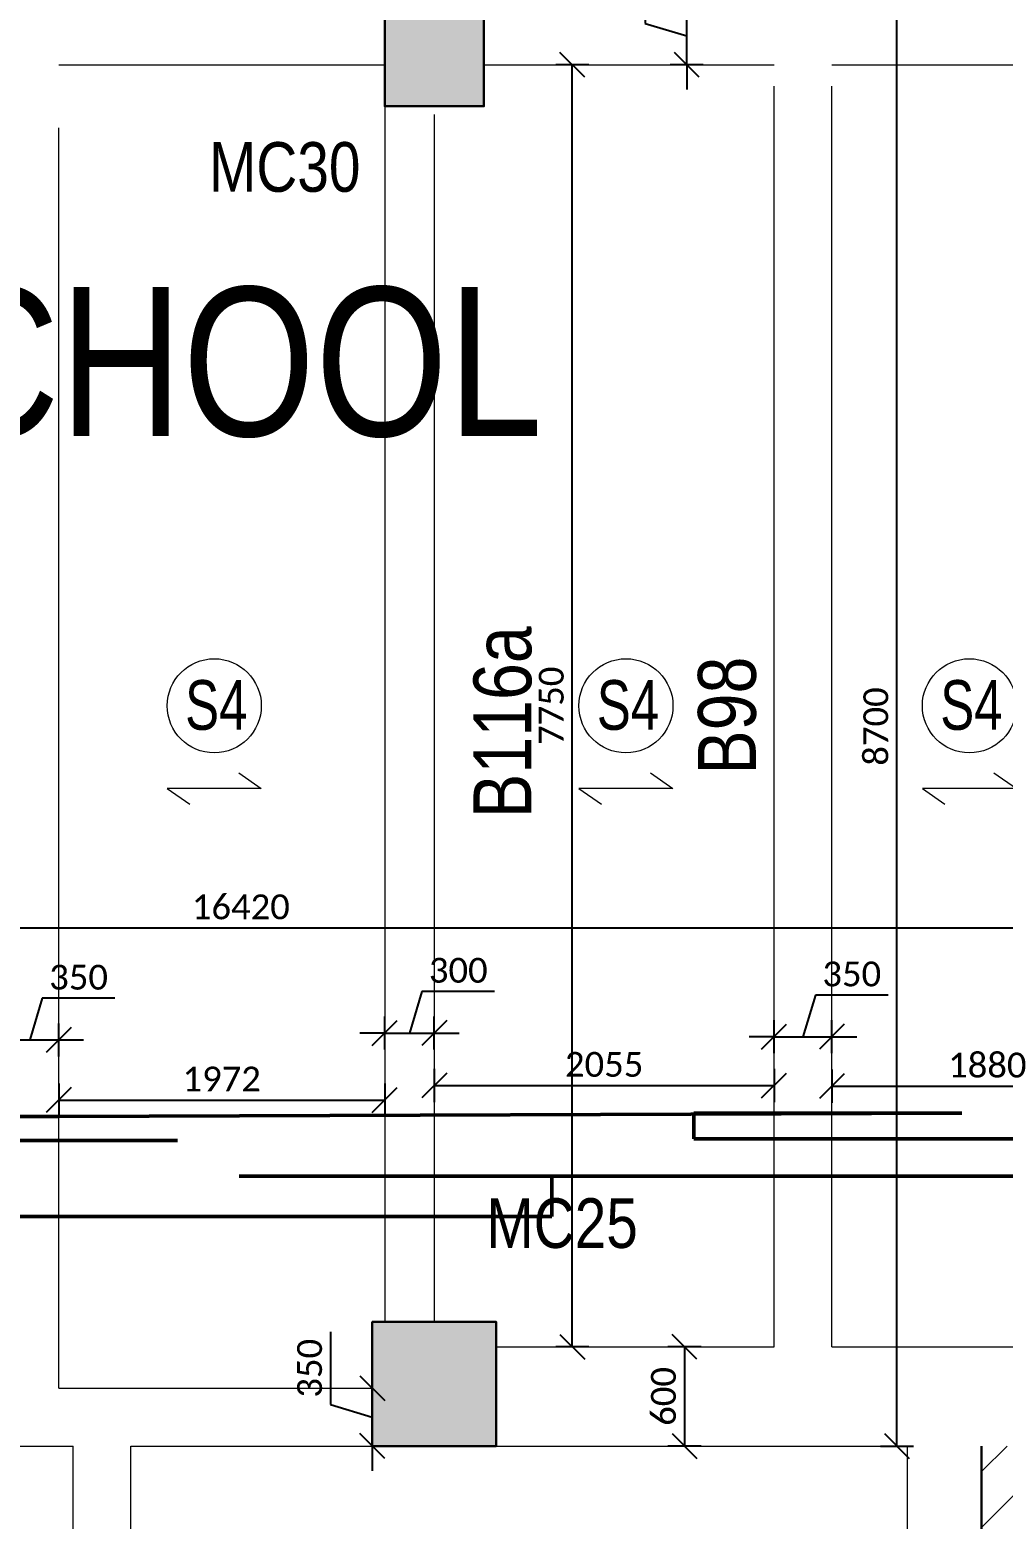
# Model space of a CAD drawing. Header units: millimetres. Extents: x 1112055 to 3390982, y -148532 to 766891.
# Drawn here: x 2824881 to 2830769, y -57649 to -48644 of the extents above; entities that cross this region are included whole.
import ezdxf
from ezdxf.enums import TextEntityAlignment as Align

# ---------------------------------------------------------------- set-up
doc = ezdxf.new("R2010")
doc.units = ezdxf.units.MM
doc.header["$PDMODE"] = 35
doc.header["$PDSIZE"] = -25
doc.linetypes.add('DASHED2', pattern=[0.375, 0.25, -0.125])
doc.linetypes.add('Hidden', pattern=[9.525, 6.35, -3.175])
for name, color, linetype, lineweight in [('B BEAM', 148, 'Continuous', 13), ('B COL. NO.', 3, 'Continuous', 20), ('B FINAL COLUMN', 1, 'Continuous', 30), ('B SLAB NO', 56, 'Continuous', 9), ('B-BEAM NO', 215, 'Continuous', 18), ('g-sol250', 250, 'Continuous', 5)]:
    doc.layers.add(name, color=color, linetype=linetype, lineweight=lineweight)
doc.layers.add('B-COL HT', color=7, linetype='Continuous', lineweight=0, true_color=0x4e4f45)
doc.styles.add('Cali', font='calibri.ttf')
doc.styles.add('SWINC', font='swissc.ttf')
doc.styles.add('SWISS', font='swisscl.ttf')
doc.dimstyles.new('LEVEL DIM', dxfattribs={"dimtxt": 150, "dimasz": 150, "dimexe": 100, "dimexo": 100, "dimgap": 50, "dimtad": 1, "dimdec": 0, "dimzin": 0, "dimdsep": 46, "dimtxsty": 'Cali', "dimblk": 'OBLIQUE', "dimcen": 0, "dimclrd": 256, "dimclre": 256, "dimclrt": 3, "dimadec": 0, "dimazin": 0, "dimtfac": 1, "dimtdec": 0, "dimtofl": 0, "dimtmove": 1, "dimatfit": 0, "dimfxl": 100, "dimfxlon": 1, "dimtolj": 1, "dimtzin": 0, "dimlwd": -1, "dimlwe": -1, "dimarcsym": 0})

# ---------------------------------------------------------------- blocks, each defined once
blk = doc.blocks.new('_Oblique')
at = {"color": 0, "linetype": 'ByBlock', "lineweight": -2}
blk.add_line((-0.5, -0.5), (0.5, 0.5), dxfattribs=at)
blk = doc.blocks.new('*D6378')
at = {"linetype": 'ByBlock', "transparency": 16777216}
for p, q in [((2830026.2, -48506.1), (2830226.2, -48506.1)), ((2830126.2, -57206.1), (2830126.2, -48506.1)), ((2830026.2, -57206.1), (2830226.2, -57206.1))]:
    blk.add_line(p, q, dxfattribs=at)
at = {"layer": 'Defpoints', "color": 0, "lineweight": 40, "transparency": 16777216}
for p in [(2827703.1, -48506.1), (2830126.2, -48506.1), (2827703.1, -57206.1)]:
    blk.add_point(p, dxfattribs=at)
at = {"transparency": 16777216, "xscale": 150, "yscale": 150, "zscale": 150}
for p, rotation in [((2830126.2, -48506.1), 90), ((2830126.2, -57206.1), 270)]:
    blk.add_blockref('_Oblique', p, dxfattribs=dict(at, rotation=rotation))
at = {"color": 3, "lineweight": 50, "transparency": 16777216, "insert": (2829999.4, -52856.1), "char_height": 150, "attachment_point": 5, "rotation": 90, "style": 'Cali'}
blk.add_mtext('\\A1;8700', dxfattribs=at)
blk = doc.blocks.new('*D6379')
at = {"linetype": 'ByBlock', "transparency": 16777216}
for p, q in [((2826701.3, -56516.3), (2826701.3, -56955.5)), ((2826953.1, -56856.1), (2826953.1, -56706.1)), ((2826853.1, -56856.1), (2826853.1, -56856.1)), ((2826953.1, -56856.1), (2826953.1, -57206.1)), ((2826701.3, -56955.5), (2826953.1, -57031.1)), ((2826853.1, -57206.1), (2826853.1, -57206.1)), ((2826953.1, -57206.1), (2826953.1, -57356.1))]:
    blk.add_line(p, q, dxfattribs=at)
at = {"layer": 'Defpoints', "color": 0, "lineweight": 40, "transparency": 16777216}
for p in [(2826953.1, -56856.1), (2826953.1, -57206.1), (2826953.1, -57206.1)]:
    blk.add_point(p, dxfattribs=at)
at = {"transparency": 16777216, "xscale": 150, "yscale": 150, "zscale": 150}
for p, rotation in [((2826953.1, -56856.1), 270), ((2826953.1, -57206.1), 90)]:
    blk.add_blockref('_Oblique', p, dxfattribs=dict(at, rotation=rotation))
at = {"color": 3, "lineweight": 50, "transparency": 16777216, "insert": (2826574.5, -56735.9), "char_height": 150, "attachment_point": 5, "rotation": 90, "style": 'Cali'}
blk.add_mtext('\\A1;350', dxfattribs=at)
blk = doc.blocks.new('*D6380')
at = {"linetype": 'ByBlock', "transparency": 16777216}
for p, q in [((2828941.6, -56606.1), (2828741.6, -56606.1)), ((2828841.6, -56606.1), (2828841.6, -57206.1)), ((2828941.6, -57206.1), (2828741.6, -57206.1))]:
    blk.add_line(p, q, dxfattribs=at)
at = {"layer": 'Defpoints', "color": 0, "lineweight": 40, "transparency": 16777216}
for p in [(2829383.2, -56606.1), (2828841.6, -57206.1), (2829383.2, -57206.1)]:
    blk.add_point(p, dxfattribs=at)
at = {"transparency": 16777216, "xscale": 150, "yscale": 150, "zscale": 150}
for p, rotation in [((2828841.6, -56606.1), 90), ((2828841.6, -57206.1), 270)]:
    blk.add_blockref('_Oblique', p, dxfattribs=dict(at, rotation=rotation))
at = {"color": 3, "lineweight": 50, "transparency": 16777216, "insert": (2828714.8, -56906.1), "char_height": 150, "attachment_point": 5, "rotation": 90, "style": 'Cali'}
blk.add_mtext('\\A1;600', dxfattribs=at)
blk = doc.blocks.new('*D6381')
at = {"linetype": 'ByBlock', "transparency": 16777216}
for p, q in [((2828603.5, -48166.3), (2828603.5, -48605.5)), ((2828855.3, -48506.1), (2828855.3, -48356.1)), ((2828955.3, -48506.1), (2828755.3, -48506.1)), ((2828855.3, -48856.1), (2828855.3, -48506.1)), ((2828603.5, -48605.5), (2828855.3, -48681.1)), ((2828955.3, -48856.1), (2828755.3, -48856.1)), ((2828855.3, -48856.1), (2828855.3, -49006.1))]:
    blk.add_line(p, q, dxfattribs=at)
at = {"layer": 'Defpoints', "color": 0, "lineweight": 40, "transparency": 16777216}
for p in [(2828855.3, -48506.1), (2829383.2, -48506.1), (2829383.2, -48856.1)]:
    blk.add_point(p, dxfattribs=at)
at = {"transparency": 16777216, "xscale": 150, "yscale": 150, "zscale": 150}
for p, rotation in [((2828855.3, -48506.1), 270), ((2828855.3, -48856.1), 90)]:
    blk.add_blockref('_Oblique', p, dxfattribs=dict(at, rotation=rotation))
at = {"color": 3, "lineweight": 50, "transparency": 16777216, "insert": (2828476.6, -48385.9), "char_height": 150, "attachment_point": 5, "rotation": 90, "style": 'Cali'}
blk.add_mtext('\\A1;350', dxfattribs=at)
blk = doc.blocks.new('*D6429')
at = {"linetype": 'ByBlock', "transparency": 16777216}
for p, q in [((2831305.1, -56606.1), (2831505.1, -56606.1)), ((2831405.1, -70556.1), (2831405.1, -56606.1)), ((2831305.1, -70556.1), (2831505.1, -70556.1))]:
    blk.add_line(p, q, dxfattribs=at)
at = {"layer": 'Defpoints', "color": 0, "lineweight": 40, "transparency": 16777216}
for p in [(2830638.1, -56606.1), (2831405.1, -56606.1), (2830638.1, -70556.1)]:
    blk.add_point(p, dxfattribs=at)
at = {"transparency": 16777216, "xscale": 150, "yscale": 150, "zscale": 150}
for p, rotation in [((2831405.1, -56606.1), 90), ((2831405.1, -70556.1), 270)]:
    blk.add_blockref('_Oblique', p, dxfattribs=dict(at, rotation=rotation))
at = {"color": 3, "lineweight": 50, "transparency": 16777216, "insert": (2831278.2, -63581.1), "char_height": 150, "attachment_point": 5, "rotation": 90, "style": 'Cali'}
blk.add_mtext('\\A1;13950', dxfattribs=at)
blk = doc.blocks.new('*D6438')
at = {"linetype": 'ByBlock', "transparency": 16777216}
for p, q in [((2831743.8, -57206.2), (2831943.8, -57206.2)), ((2831843.8, -69806.1), (2831843.8, -57206.2)), ((2831743.8, -69806.1), (2831943.8, -69806.1))]:
    blk.add_line(p, q, dxfattribs=at)
at = {"layer": 'Defpoints', "color": 0, "lineweight": 40, "transparency": 16777216}
for p in [(2830638.1, -57206.2), (2831843.8, -57206.2), (2830638.1, -69806.1)]:
    blk.add_point(p, dxfattribs=at)
at = {"transparency": 16777216, "xscale": 150, "yscale": 150, "zscale": 150}
for p, rotation in [((2831843.8, -57206.2), 90), ((2831843.8, -69806.1), 270)]:
    blk.add_blockref('_Oblique', p, dxfattribs=dict(at, rotation=rotation))
at = {"color": 3, "lineweight": 50, "transparency": 16777216, "insert": (2831717, -63506.1), "char_height": 150, "attachment_point": 5, "rotation": 90, "style": 'Cali'}
blk.add_mtext('\\A1;12600', dxfattribs=at)
blk = doc.blocks.new('*D6528')
at = {"linetype": 'ByBlock', "transparency": 16777216}
for p, q in [((2817948.1, -54174.1), (2817948.1, -53974.1)), ((2834368.1, -54174.1), (2834368.1, -53974.1)), ((2817948.1, -54074.1), (2834368.1, -54074.1))]:
    blk.add_line(p, q, dxfattribs=at)
at = {"layer": 'Defpoints', "color": 0, "lineweight": 40, "transparency": 16777216}
for p in [(2834368.1, -54074.1), (2817948.1, -56856.1), (2834368.1, -56856.1)]:
    blk.add_point(p, dxfattribs=at)
at = {"transparency": 16777216, "xscale": 150, "yscale": 150, "zscale": 150, "rotation": 180}
blk.add_blockref('_Oblique', (2817948.1, -54074.1), dxfattribs=at)
at = {"transparency": 16777216, "xscale": 150, "yscale": 150, "zscale": 150}
blk.add_blockref('_Oblique', (2834368.1, -54074.1), dxfattribs=at)
at = {"color": 3, "lineweight": 50, "transparency": 16777216, "insert": (2826158.1, -53947.3), "char_height": 150, "attachment_point": 5, "style": 'Cali'}
blk.add_mtext('\\A1;16420', dxfattribs=at)
blk = doc.blocks.new('*D6534')
at = {"linetype": 'ByBlock', "transparency": 16777216}
for p, q in [((2824957, -54499.4), (2824881.5, -54751.3)), ((2825396.3, -54499.4), (2824957, -54499.4)), ((2824706.5, -54851.3), (2824706.5, -54651.3)), ((2825056.5, -54851.3), (2825056.5, -54651.3)), ((2824706.5, -54751.3), (2824556.5, -54751.3)), ((2824706.5, -54751.3), (2825056.5, -54751.3)), ((2825056.5, -54751.3), (2825206.5, -54751.3))]:
    blk.add_line(p, q, dxfattribs=at)
at = {"layer": 'Defpoints', "color": 0, "lineweight": 40, "transparency": 16777216}
for p in [(2825056.5, -54751.3), (2824706.5, -55176.1), (2825056.5, -55176.1)]:
    blk.add_point(p, dxfattribs=at)
at = {"transparency": 16777216, "xscale": 150, "yscale": 150, "zscale": 150}
blk.add_blockref('_Oblique', (2824706.5, -54751.3), dxfattribs=at)
at = {"transparency": 16777216, "xscale": 150, "yscale": 150, "zscale": 150, "rotation": 180}
blk.add_blockref('_Oblique', (2825056.5, -54751.3), dxfattribs=at)
at = {"color": 3, "lineweight": 50, "transparency": 16777216, "insert": (2825176.7, -54372.6), "char_height": 150, "attachment_point": 5, "style": 'Cali'}
blk.add_mtext('\\A1;350', dxfattribs=at)
blk = doc.blocks.new('*D6535')
at = {"linetype": 'ByBlock', "transparency": 16777216}
for p, q in [((2825056.5, -55014.3), (2825056.5, -55214.3)), ((2827028.2, -55014.3), (2827028.2, -55214.3)), ((2825056.5, -55114.3), (2827028.2, -55114.3))]:
    blk.add_line(p, q, dxfattribs=at)
at = {"layer": 'Defpoints', "color": 0, "lineweight": 40, "transparency": 16777216}
for p in [(2825056.5, -54751.3), (2827028.2, -54751.3), (2827028.2, -55114.3)]:
    blk.add_point(p, dxfattribs=at)
at = {"transparency": 16777216, "xscale": 150, "yscale": 150, "zscale": 150, "rotation": 180}
blk.add_blockref('_Oblique', (2825056.5, -55114.3), dxfattribs=at)
at = {"transparency": 16777216, "xscale": 150, "yscale": 150, "zscale": 150}
blk.add_blockref('_Oblique', (2827028.2, -55114.3), dxfattribs=at)
at = {"color": 3, "lineweight": 50, "transparency": 16777216, "insert": (2826042.3, -54987.5), "char_height": 150, "attachment_point": 5, "style": 'Cali'}
blk.add_mtext('\\A1;1972', dxfattribs=at)
blk = doc.blocks.new('*D6536')
at = {"linetype": 'ByBlock', "transparency": 16777216}
for p, q in [((2827253.7, -54457.6), (2827178.2, -54709.5)), ((2827692.9, -54457.6), (2827253.7, -54457.6)), ((2827028.2, -54809.5), (2827028.2, -54609.5)), ((2827328.2, -54809.5), (2827328.2, -54609.5)), ((2827028.2, -54709.5), (2826878.2, -54709.5)), ((2827028.2, -54709.5), (2827328.2, -54709.5)), ((2827328.2, -54709.5), (2827478.2, -54709.5))]:
    blk.add_line(p, q, dxfattribs=at)
at = {"layer": 'Defpoints', "color": 0, "lineweight": 40, "transparency": 16777216}
for p in [(2827328.2, -54709.5), (2827028.2, -55114.3), (2827328.2, -55114.3)]:
    blk.add_point(p, dxfattribs=at)
at = {"transparency": 16777216, "xscale": 150, "yscale": 150, "zscale": 150}
blk.add_blockref('_Oblique', (2827028.2, -54709.5), dxfattribs=at)
at = {"transparency": 16777216, "xscale": 150, "yscale": 150, "zscale": 150, "rotation": 180}
blk.add_blockref('_Oblique', (2827328.2, -54709.5), dxfattribs=at)
at = {"color": 3, "lineweight": 50, "transparency": 16777216, "insert": (2827473.3, -54330.8), "char_height": 150, "attachment_point": 5, "style": 'Cali'}
blk.add_mtext('\\A1;300', dxfattribs=at)
blk = doc.blocks.new('*D6537')
at = {"linetype": 'ByBlock', "transparency": 16777216}
for p, q in [((2827328.2, -54926.4), (2827328.2, -55126.4)), ((2829383.2, -54926.4), (2829383.2, -55126.4)), ((2827328.2, -55026.4), (2829383.2, -55026.4))]:
    blk.add_line(p, q, dxfattribs=at)
at = {"layer": 'Defpoints', "color": 0, "lineweight": 40, "transparency": 16777216}
for p in [(2827328.2, -54709.5), (2829383.2, -54709.5), (2829383.2, -55026.4)]:
    blk.add_point(p, dxfattribs=at)
at = {"transparency": 16777216, "xscale": 150, "yscale": 150, "zscale": 150, "rotation": 180}
blk.add_blockref('_Oblique', (2827328.2, -55026.4), dxfattribs=at)
at = {"transparency": 16777216, "xscale": 150, "yscale": 150, "zscale": 150}
blk.add_blockref('_Oblique', (2829383.2, -55026.4), dxfattribs=at)
at = {"color": 3, "lineweight": 50, "transparency": 16777216, "insert": (2828355.7, -54899.6), "char_height": 150, "attachment_point": 5, "style": 'Cali'}
blk.add_mtext('\\A1;2055', dxfattribs=at)
blk = doc.blocks.new('*D6538')
at = {"linetype": 'ByBlock', "transparency": 16777216}
for p, q in [((2829633.7, -54479.9), (2829558.2, -54731.7)), ((2830072.9, -54479.9), (2829633.7, -54479.9)), ((2829383.2, -54831.7), (2829383.2, -54631.7)), ((2829733.2, -54831.7), (2829733.2, -54631.7)), ((2829383.2, -54731.7), (2829233.2, -54731.7)), ((2829383.2, -54731.7), (2829733.2, -54731.7)), ((2829733.2, -54731.7), (2829883.2, -54731.7))]:
    blk.add_line(p, q, dxfattribs=at)
at = {"layer": 'Defpoints', "color": 0, "lineweight": 40, "transparency": 16777216}
for p in [(2829733.2, -54731.7), (2829383.2, -55026.4), (2829733.2, -55026.4)]:
    blk.add_point(p, dxfattribs=at)
at = {"transparency": 16777216, "xscale": 150, "yscale": 150, "zscale": 150}
blk.add_blockref('_Oblique', (2829383.2, -54731.7), dxfattribs=at)
at = {"transparency": 16777216, "xscale": 150, "yscale": 150, "zscale": 150, "rotation": 180}
blk.add_blockref('_Oblique', (2829733.2, -54731.7), dxfattribs=at)
at = {"color": 3, "lineweight": 50, "transparency": 16777216, "insert": (2829853.3, -54353), "char_height": 150, "attachment_point": 5, "style": 'Cali'}
blk.add_mtext('\\A1;350', dxfattribs=at)
blk = doc.blocks.new('*D6539')
at = {"linetype": 'ByBlock', "transparency": 16777216}
for p, q in [((2829733.2, -54930.5), (2829733.2, -55130.5)), ((2831613.1, -54930.5), (2831613.1, -55130.5)), ((2829733.2, -55030.5), (2831613.1, -55030.5))]:
    blk.add_line(p, q, dxfattribs=at)
at = {"layer": 'Defpoints', "color": 0, "lineweight": 40, "transparency": 16777216}
for p in [(2829733.2, -54731.7), (2831613.1, -54731.7), (2831613.1, -55030.5)]:
    blk.add_point(p, dxfattribs=at)
at = {"transparency": 16777216, "xscale": 150, "yscale": 150, "zscale": 150, "rotation": 180}
blk.add_blockref('_Oblique', (2829733.2, -55030.5), dxfattribs=at)
at = {"transparency": 16777216, "xscale": 150, "yscale": 150, "zscale": 150}
blk.add_blockref('_Oblique', (2831613.1, -55030.5), dxfattribs=at)
at = {"color": 3, "lineweight": 50, "transparency": 16777216, "insert": (2830673.2, -54903.7), "char_height": 150, "attachment_point": 5, "style": 'Cali'}
blk.add_mtext('\\A1;1880', dxfattribs=at)
blk = doc.blocks.new('*D6544')
at = {"linetype": 'ByBlock', "transparency": 16777216}
for p, q in [((2828263.1, -48856.1), (2828063.1, -48856.1)), ((2828163.1, -56606.1), (2828163.1, -48856.1)), ((2828263.1, -56606.1), (2828063.1, -56606.1))]:
    blk.add_line(p, q, dxfattribs=at)
at = {"layer": 'Defpoints', "color": 0, "lineweight": 40, "transparency": 16777216}
for p in [(2828163.1, -48856.1), (2829383.2, -48856.1), (2829383.2, -56606.1)]:
    blk.add_point(p, dxfattribs=at)
at = {"transparency": 16777216, "xscale": 150, "yscale": 150, "zscale": 150}
for p, rotation in [((2828163.1, -48856.1), 90), ((2828163.1, -56606.1), 270)]:
    blk.add_blockref('_Oblique', p, dxfattribs=dict(at, rotation=rotation))
at = {"color": 3, "lineweight": 50, "transparency": 16777216, "insert": (2828036.3, -52731.1), "char_height": 150, "attachment_point": 5, "rotation": 90, "style": 'Cali'}
blk.add_mtext('\\A1;7750', dxfattribs=at)

msp = doc.modelspace()

# ---------------------------------------------------------------- hatches: boundary and pattern name
at = {"layer": 'B-COL HT'}
h = msp.add_hatch(color=250, dxfattribs=at)
h.dxf.hatch_style = 1
h.paths.add_polyline_path([(2827028.1, -48506.1), (2827628.1, -48506.1), (2827628.1, -49106.1), (2827028.1, -49106.1)])
h = msp.add_hatch(color=250, dxfattribs=at)
h.dxf.hatch_style = 1
h.paths.add_polyline_path([(2826953.1, -57206.1), (2827703.1, -57206.1), (2827703.1, -56456.1), (2826953.1, -56456.1)])
at = {"layer": 'g-sol250', "lineweight": 0}
h = msp.add_hatch(dxfattribs=at)
h.set_pattern_fill('ANSI31', color=250, scale=75)
h.set_pattern_definition([(45, (-724936.02, -684473.6), (-168.379802, 168.379802), [])])
h.paths.add_polyline_path([(2808768.1, -40156.1), (2808768.1, -11756.1), (2834368.1, -11756.1), (2834368.1, -20456.1), (2830868.1, -20456.1), (2830868.1, -31456.1), (2834368.1, -31456.1), (2834368.1, -40156.1)], flags=16)
h.paths.add_polyline_path([(2825618.1, -40504.6), (2825618.1, -40156.1), (2827028.1, -40156.1), (2827028.1, -40504.6)], flags=16)
h.paths.add_polyline_path([(2830038.1, -40156.1), (2830038.1, -40504.7), (2827478.1, -40504.7), (2827478.1, -40156.1)], flags=16)
h.paths.add_polyline_path([(2834368.1, -70556.1), (2858788.1, -70556.1), (2858788.1, -30756.1), (2871418.1, -30756.1), (2871418.1, -5896), (2871418.1, -5756.1), (2858958.1, -5756.1), (2858958.1, -5156.1), (2859188.1, -5156.1), (2859188.1, -3726.1), (2858808.1, -3726.1), (2858808.1, -1416.1), (2859188.1, -1416.1), (2859188.1, 3323.9), (2854103.1, 3323.9), (2854103.1, -5754), (2854221, -5756.1), (2854103.1, -5756.1), (2846294.9, -5756.1), (2819068.1, -5756.1), (2819068.1, 9243.9), (2824918.1, 9243.9), (2824918.1, 11468.9), (2820118.1, 11468.9), (2820118.1, 13543.9), (2819618.1, 13543.9), (2819618.1, 15043.9), (2820118.1, 15043.9), (2820118.1, 32238.9), (2819618.1, 32238.9), (2819618.1, 33738.9), (2820118.1, 33738.9), (2820118.1, 35718.9), (2855901.5, 35718.9), (2855901.5, 35488.9), (2870818.1, 35488.9), (2870818.1, 35488.9), (2871418.1, 35488.9), (2871418.1, 42384.9), (2845094.1, 41923), (2845094.1, 39154.7), (2840592.1, 39154.7), (2840592.1, 38568.9), (2807868.1, 38568.9), (2807868.1, 35569), (2814122.8, 35569), (2814113.5, 13956.4), (2812838.1, 13953.9), (2812838.1, 7598.9), (2810598.2, 7598.9), (2810598.2, -5306.1), (2807868.1, -5306.1), (2807868.1, -70556.1), (2808768.1, -70556.1), (2808768.3, -48507.3), (2834368.3, -48507.3), (2834368.1, -57206.1), (2830638.1, -57206.1), (2830638.1, -70256.1), (2834368.1, -70256.1)])

# ---------------------------------------------------------------- linework, layer by layer
at = {"color": 2, "linetype": 'ByBlock', "lineweight": 50}
for p, q in [((2830519.8, -55193.9), (2825056.5, -55214.3)), ((2828899, -55349.2), (2828899, -55193.9)), ((2828899, -55193.9), (2829733.2, -55193.9)), ((2829733.2, -55193.9), (2830519.8, -55193.9)), ((2825056.5, -55214.3), (2824173.8, -55214.3)), ((2825775.4, -55359.9), (2817948.1, -55359.9)), ((2824173.8, -55359.9), (2825056.5, -55359.9)), ((2825056.5, -55359.9), (2825775.4, -55359.9)), ((2829383.2, -55349.2), (2828899, -55349.2)), ((2834368.1, -55349.2), (2829383.2, -55349.2))]:
    msp.add_line(p, q, dxfattribs=at)
at = {"color": 3, "linetype": 'ByBlock', "lineweight": 50}
for p, q in [((2827028.2, -55575.2), (2826147.8, -55575.2)), ((2826147.8, -55575.2), (2834368.1, -55575.2)), ((2828040, -55575.2), (2827028.2, -55575.2)), ((2828040, -55817.8), (2828040, -55575.2)), ((2817948.1, -55817.8), (2827328.2, -55817.8)), ((2827328.2, -55817.8), (2828040, -55817.8))]:
    msp.add_line(p, q, dxfattribs=at)
at = {"color": 16, "linetype": 'DASHED2', "lineweight": 30, "ltscale": 2500}
msp.add_lwpolyline([(2808768.1, -48506.1), (2834368.1, -48506.1), (2834368.1, -57206.1), (2830638.1, -57206.2), (2830638.1, -69806.1), (2834368.1, -69806.1), (2834368.1, -78056.1), (2834368.1, -78056.1), (2834368.1, -78506.1), (2808768.1, -78506.1), (2808768.1, -48506.1)], dxfattribs=at)
at = {"layer": 'B BEAM', "linetype": 'Hidden', "ltscale": 1200}
for p, q in [((2825056.5, -48856.1), (2827028.1, -48856.1)), ((2825056.5, -56856.1), (2825056.5, -48856.1)), ((2827628.1, -48856.1), (2829383.2, -48856.1)), ((2829383.2, -56606.1), (2829383.2, -48856.1)), ((2829733.2, -48856.1), (2831613.1, -48856.1)), ((2829733.2, -56606.1), (2829733.2, -48856.1)), ((2827028.2, -49106.1), (2827028.2, -56456.1)), ((2827328.2, -49156.1), (2827328.2, -56456.1)), ((2827703.1, -56606.1), (2829383.2, -56606.1)), ((2829733.2, -56606.1), (2831613.1, -56606.1)), ((2825056.5, -56856.1), (2826953.1, -56856.1)), ((2820738.1, -57207.5), (2825143.1, -57206.1)), ((2825143.1, -59206.1), (2825143.1, -57206.1)), ((2825493.1, -57206.1), (2826953.1, -57206.1)), ((2825493.1, -59206.1), (2825493.1, -57206.1)), ((2827703.1, -57206.1), (2830188.2, -57206.1)), ((2830188.2, -57206.1), (2830188.1, -59304.7)), ((2830638.1, -57206.1), (2830638.1, -69806.1))]:
    msp.add_line(p, q, dxfattribs=at)
at = {"layer": 'B FINAL COLUMN', "lineweight": 30}
for points in [[(2827028.1, -48506.1), (2827628.1, -48506.1), (2827628.1, -49106.1), (2827028.1, -49106.1)], [(2826953.1, -57206.1), (2827703.1, -57206.1), (2827703.1, -56456.1), (2826953.1, -56456.1)]]:
    msp.add_lwpolyline(points, close=True, dxfattribs=at)
at = {"layer": 'B SLAB NO', "lineweight": 9}
for points in [[(2826145.2, -53135.6), (2826281.9, -53230.5), (2825712.9, -53230.5), (2825849.5, -53325.3)], [(2828635.4, -53135.6), (2828772, -53230.5), (2828203, -53230.5), (2828339.6, -53325.3)], [(2830712.8, -53135.6), (2830849.4, -53230.5), (2830280.4, -53230.5), (2830417.1, -53325.3)]]:
    msp.add_lwpolyline(points, dxfattribs=at)
for centre in [(2825997.4, -52731.1), (2828487.5, -52731.1), (2830564.9, -52731.1)]:
    msp.add_circle(centre, 284.5, dxfattribs=at)

# ---------------------------------------------------------------- texts
at = {"color": 1, "style": 'SWINC'}
msp.add_text('MIDDLE SCHOOL', height=900, dxfattribs=at).set_placement((2819449.2, -51100.2))
at = {"layer": 'B COL. NO.', "style": 'SWINC'}
for s, p in [('MC30', (2825965.3, -49623.5)), ('MC25', (2827643.2, -56008.5))]:
    msp.add_text(s, height=300, dxfattribs=at).set_placement(p)
at = {"layer": 'B SLAB NO', "lineweight": 9, "style": 'SWISS'}
for p in [(2825821.3, -52876.1), (2828311.4, -52876.1), (2830388.8, -52876.1)]:
    msp.add_text('S4', height=300, dxfattribs=at).set_placement(p)
at = {"layer": 'B-BEAM NO', "ltscale": 25, "style": 'SWINC'}
for s, p in [('B116a', (2827915.1, -52829.6)), ('B98', (2829273.2, -52790.3))]:
    msp.add_text(s, height=350, rotation=90, dxfattribs=at).set_placement(p, align=Align.CENTER)

# ---------------------------------------------------------------- dimensions: what is measured, and where the dimension line sits
at = {"color": 3, "linetype": 'ByBlock', "lineweight": 50}
for base, p1, p2, picture, middle in [((2828855.3, -48506.1), (2829383.2, -48856.1), (2829383.2, -48506.1), '*D6381', (2828476.6, -48555.5)), ((2830126.2, -48506.1), (2827703.1, -57206.1), (2827703.1, -48506.1), '*D6378', (2829999.4, -52856.1)), ((2828163.1, -48856.1), (2829383.2, -56606.1), (2829383.2, -48856.1), '*D6544', (2828036.3, -52731.1)), ((2826953.1, -57206.1), (2826953.1, -56856.1), (2826953.1, -57206.1), '*D6379', (2826574.5, -56905.5)), ((2828841.6, -57206.1), (2829383.2, -56606.1), (2829383.2, -57206.1), '*D6380', (2828714.8, -56906.1)), ((2831405.1, -56606.1), (2830638.1, -70556.1), (2830638.1, -56606.1), '*D6429', (2831278.2, -63581.1)), ((2831843.8, -57206.2), (2830638.1, -69806.1), (2830638.1, -57206.2), '*D6438', (2831717, -63506.1))]:
    dim = msp.add_linear_dim(base=base, p1=p1, p2=p2, angle=90, dimstyle='LEVEL DIM', override={"dimpost": '\\X'}, dxfattribs=at)
    dim.commit()
    dim.dimension.update_dxf_attribs({"geometry": picture, "text_midpoint": middle})
for base, p1, p2, picture, middle in [((2834368.1, -54074.1), (2817948.1, -56856.1), (2834368.1, -56856.1), '*D6528', (2826158.1, -53947.3)), ((2825056.5, -54751.3), (2824706.5, -55176.1), (2825056.5, -55176.1), '*D6534', (2825007, -54372.6)), ((2827328.2, -54709.5), (2827028.2, -55114.3), (2827328.2, -55114.3), '*D6536', (2827303.7, -54330.8)), ((2829733.2, -54731.7), (2829383.2, -55026.4), (2829733.2, -55026.4), '*D6538', (2829683.7, -54353)), ((2829383.2, -55026.4), (2827328.2, -54709.5), (2829383.2, -54709.5), '*D6537', (2828355.7, -54899.6)), ((2831613.1, -55030.5), (2829733.2, -54731.7), (2831613.1, -54731.7), '*D6539', (2830673.2, -54903.7)), ((2827028.2, -55114.3), (2825056.5, -54751.3), (2827028.2, -54751.3), '*D6535', (2826042.3, -54987.5))]:
    dim = msp.add_linear_dim(base=base, p1=p1, p2=p2, dimstyle='LEVEL DIM', override={"dimpost": '\\X'}, dxfattribs=at)
    dim.commit()
    dim.dimension.update_dxf_attribs({"geometry": picture, "text_midpoint": middle})

doc.saveas('drawing.dxf')
